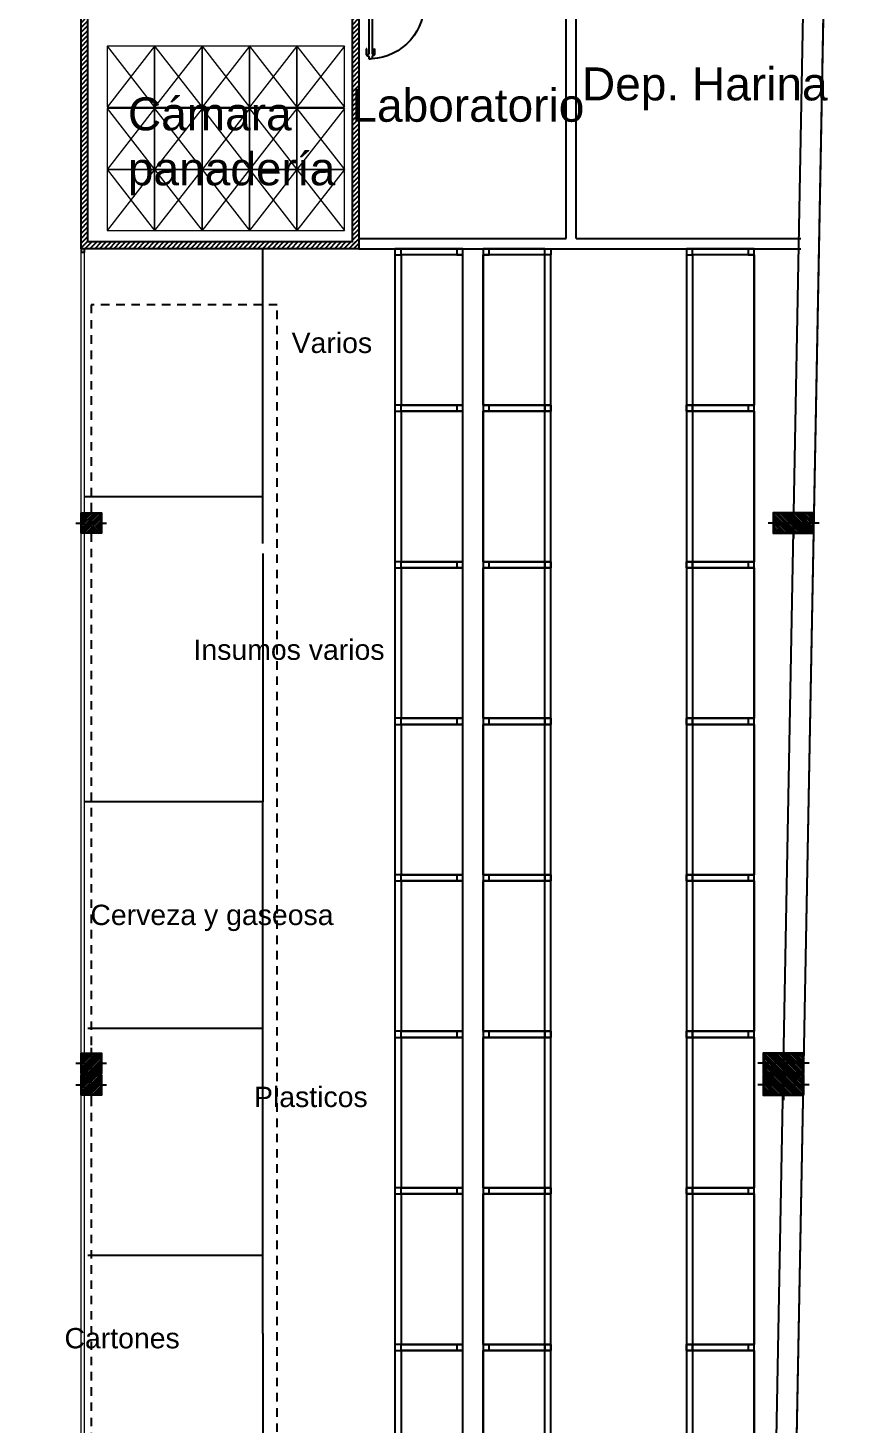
# Model space of a CAD drawing. Extents: x 306 to 2240, y 18 to 779.
# Drawn here: x 702.15 to 714.18, y 374.21 to 394.81 of the extents above; entities that cross this region are included whole.
import ezdxf

# ---------------------------------------------------------------- set-up
doc = ezdxf.new("R2010")
doc.units = 0
doc.header["$MEASUREMENT"] = 0
doc.linetypes.add('HIDDEN', pattern=[9.525, 6.35, -3.175])
doc.linetypes.add('HIDDEN2', pattern=[0.1875, 0.125, -0.0625])
for name, color, linetype in [('0604', 7, 'Continuous'), ('Aberturas', 2, 'Continuous'), ('Cerramiento Camaras', 1, 'Continuous'), ('EQUIPAMIENTOS', 1, 'Continuous'), ('est estructura', 5, 'Continuous'), ('Estructura Color', 90, 'Continuous'), ('Estructura Textura', 1, 'Continuous'), ('MAMPOSTERIA', 6, 'Continuous'), ('Nombre de locales', 3, 'Continuous'), ('PANEL CAMARA', 160, 'Continuous'), ('PILARES SUBSUELO', 6, 'Continuous'), ('RACKS', 2, 'Continuous'), ('Referencia', 1, 'HIDDEN2'), ('Sanitario', 1, 'Continuous'), ('TERRENO SEGUN TOPOGRAFO', 7, 'Continuous')]:
    doc.layers.add(name, color=color, linetype=linetype)
doc.styles.add('arial', font='arial.ttf')
pattern_1 = [(45, (0, 0), (-0.0176777, 0.0176777), [])]

# ---------------------------------------------------------------- blocks, each defined once
blk = doc.blocks.new('1')
at = {"layer": 'RACKS', "color": 1}
for p, q in [((452.07, 521.64), (451.16, 521.64)), ((452.07, 521.55), (451.16, 521.55)), ((451.16, 521.55), (451.16, 519.33)), ((451.16, 519.33), (451.16, 521.55)), ((452.07, 519.33), (452.07, 521.55)), ((452.16, 519.33), (452.16, 521.55)), ((451.16, 519.33), (452.07, 519.33)), ((451.16, 519.24), (452.07, 519.24))]:
    blk.add_line(p, q, dxfattribs=at)
at = {"layer": 'RACKS'}
for points in [[(451.25, 521.55), (451.25, 521.64), (451.16, 521.64), (451.16, 521.55)], [(452.07, 521.55), (452.07, 521.64), (452.16, 521.64), (452.16, 521.55)], [(451.25, 519.24), (451.25, 519.33), (451.16, 519.33), (451.16, 519.24)], [(452.16, 519.24), (452.16, 519.33), (452.07, 519.33), (452.07, 519.24)]]:
    blk.add_lwpolyline(points, close=True, dxfattribs=at)
blk = doc.blocks.new('estanteria')
at = {"layer": 'RACKS', "color": 1}
for p, q in [((1.708, 1.262), (-0.512, 1.262)), ((-0.602, 1.172), (-0.602, 0.262)), ((-0.512, 1.172), (-0.512, 0.262)), ((1.708, 1.172), (-0.512, 1.172)), ((1.708, 0.262), (1.708, 1.172)), ((1.798, 0.262), (1.798, 1.171)), ((-0.512, 0.262), (1.708, 0.262)), ((-0.602, -0.038), (-0.602, -0.948)), ((1.708, -0.038), (-0.512, -0.038)), ((-0.512, -0.038), (1.708, -0.038)), ((-0.512, -0.038), (-0.512, -0.948)), ((1.708, -0.948), (1.708, -0.038)), ((1.798, -0.948), (1.798, -0.038)), ((-0.512, -0.948), (1.708, -0.948)), ((-0.512, -1.038), (1.708, -1.038))]:
    blk.add_line(p, q, dxfattribs=at)
at = {"layer": 'RACKS'}
for points in [[(-0.602, 1.172), (-0.512, 1.172), (-0.512, 1.262), (-0.602, 1.262)], [(1.708, 1.172), (1.798, 1.172), (1.798, 1.262), (1.708, 1.262)], [(-0.602, 0.262), (-0.512, 0.262), (-0.512, 0.352), (-0.602, 0.352)], [(1.708, 0.262), (1.798, 0.262), (1.798, 0.352), (1.708, 0.352)], [(-0.602, -0.128), (-0.512, -0.128), (-0.512, -0.038), (-0.602, -0.038)], [(1.708, -0.128), (1.798, -0.128), (1.798, -0.038), (1.708, -0.038)], [(-0.602, -1.038), (-0.512, -1.038), (-0.512, -0.948), (-0.602, -0.948)], [(1.708, -0.948), (1.798, -0.948), (1.798, -1.038), (1.708, -1.038)]]:
    blk.add_lwpolyline(points, close=True, dxfattribs=at)
blk = doc.blocks.new('rectang')
at = {"color": 1, "linetype": 'HIDDEN', "lineweight": 0}
for p, q in [((957.335, -744.381), (956.435, -743.681)), ((957.335, -743.681), (956.435, -744.381))]:
    blk.add_line(p, q, dxfattribs=at)
blk.add_lwpolyline([(957.335, -743.681), (956.435, -743.681), (956.435, -744.381), (957.335, -744.381), (957.335, -743.681)], dxfattribs=at)
blk = doc.blocks.new('puert-080')
for p, q in [((0.005, 0.911), (0.017, 0.924)), ((0.005, 0.822), (0.005, 0.911)), ((0.021, 0.909), (0.014, 0.907)), ((0.014, 0.907), (0.014, 0.822)), ((0.017, 0.924), (0.036, 0.927)), ((0.036, 0.906), (0.021, 0.909)), ((0.036, 0.936), (0.04, 0.936)), ((0.036, 0.927), (0.036, 0.936)), ((0.036, 0.896), (0.036, 0.906)), ((0.04, 0.896), (0.036, 0.896)), ((0.04, 0.936), (0.04, 0.97)), ((0.04, 0.97), (0.065, 0.97)), ((0.04, 0.15), (0.04, 0.896)), ((0.09, 0.97), (0.065, 0.97)), ((0.09, 0.936), (0.09, 0.97)), ((0.093, 0.936), (0.09, 0.936)), ((0.09, 0.15), (0.09, 0.896)), ((0.09, 0.896), (0.094, 0.896)), ((0.093, 0.927), (0.093, 0.936)), ((0.112, 0.924), (0.093, 0.927)), ((0.094, 0.906), (0.108, 0.909)), ((0.094, 0.896), (0.094, 0.906)), ((0.108, 0.909), (0.116, 0.907)), ((0.124, 0.911), (0.112, 0.924)), ((0.116, 0.907), (0.116, 0.822)), ((0.124, 0.822), (0.124, 0.911)), ((0.014, 0.822), (0.005, 0.822)), ((0.116, 0.822), (0.124, 0.822)), ((0.04, 0.15), (0.09, 0.15))]:
    blk.add_line(p, q)
at = {"color": 0}
for points in [[(0, 0), (0, 0.15), (0.04, 0.15), (0.04, 0.1), (0.05, 0.1), (0.05, 0)], [(0.85, 0), (0.9, 0), (0.9, 0.15), (0.86, 0.15), (0.86, 0.1), (0.85, 0.1)]]:
    blk.add_lwpolyline(points, close=True, dxfattribs=at)
at = {"color": 1}
blk.add_arc((0.04, 0.15), 0.821, 356.5286, 86.5286, dxfattribs=at)
blk = doc.blocks.new('Pilar 30x30')
at = {"layer": 'Estructura Color'}
h = blk.add_hatch(color=256, dxfattribs=at)
h.dxf.hatch_style = 1
h.paths.add_polyline_path([(-0.29, -0.29), (-0.29, -0.01), (-0.01, -0.01), (-0.01, -0.29)])
at = {"layer": 'Estructura Textura'}
h = blk.add_hatch(dxfattribs=at)
h.set_pattern_fill('_USER', color=256, scale=0.025, angle=45, pattern_type=0)
h.set_pattern_definition(pattern_1)
h.paths.add_polyline_path([(-0.3, -0.3), (-0.3, 0), (0, 0), (0, -0.3)])
at = {"layer": 'Estructura Color'}
blk.add_lwpolyline([(-0.29, -0.29), (-0.29, -0.01), (-0.01, -0.01), (-0.01, -0.29)], close=True, dxfattribs=at)
at = {"layer": 'PILARES SUBSUELO', "color": 1}
for p, q in [((-0.15, 0.077), (-0.15, 0)), ((-0.377, -0.15), (-0.3, -0.15)), ((0, -0.15), (0.077, -0.15)), ((-0.15, -0.3), (-0.15, -0.377))]:
    blk.add_line(p, q, dxfattribs=at)
at = {"layer": 'PILARES SUBSUELO'}
blk.add_lwpolyline([(-0.3, -0.3), (-0.3, 0), (0, 0), (0, -0.3)], close=True, dxfattribs=at)
blk = doc.blocks.new('Pilar 30x60')
at = {"layer": 'Estructura Color'}
h = blk.add_hatch(color=256, dxfattribs=at)
h.dxf.hatch_style = 1
h.paths.add_polyline_path([(-0.59, -0.14), (-0.59, 0.14), (-0.01, 0.14), (-0.01, -0.14)])
at = {"layer": 'Estructura Textura'}
h = blk.add_hatch(dxfattribs=at)
h.set_pattern_fill('_USER', color=256, scale=0.025, angle=45, pattern_type=0)
h.set_pattern_definition(pattern_1)
h.paths.add_polyline_path([(-0.6, -0.15), (-0.6, 0.15), (0, 0.15), (0, -0.15)])
at = {"layer": 'Estructura Color'}
blk.add_lwpolyline([(-0.59, -0.14), (-0.59, 0.14), (-0.01, 0.14), (-0.01, -0.14)], close=True, dxfattribs=at)
at = {"layer": 'PILARES SUBSUELO', "color": 1}
for p, q in [((-0.3, 0.227), (-0.3, -0.227)), ((-0.677, 0), (0.077, 0))]:
    blk.add_line(p, q, dxfattribs=at)
at = {"layer": 'PILARES SUBSUELO'}
blk.add_lwpolyline([(-0.6, -0.15), (-0.6, 0.15), (0, 0.15), (0, -0.15)], close=True, dxfattribs=at)

msp = doc.modelspace()

# ---------------------------------------------------------------- hatches: boundary and pattern name
at = {"layer": 'PANEL CAMARA'}
h = msp.add_hatch(dxfattribs=at)
h.set_pattern_fill('ANSI31', color=256, scale=0.4)
h.set_pattern_definition([(45, (23.971454, 42.11551), (-0.035355339, 0.035355339), [])])
h.paths.add_polyline_path([(702.934, 395.307), (703.034, 395.307), (703.034, 391.555), (702.934, 391.555)])
h = msp.add_hatch(dxfattribs=at)
h.set_pattern_fill('ANSI31', color=256, scale=0.4)
h.set_pattern_definition([(45, (24.04311, 42.68062), (-0.035355339, 0.035355339), [])])
h.paths.add_polyline_path([(706.932, 395.327), (707.032, 395.327), (707.032, 391.584), (706.932, 391.584)])
h = msp.add_hatch(dxfattribs=at)
h.set_pattern_fill('ANSI31', color=256, scale=0.4)
h.set_pattern_definition([(45, (24.04311, 42.11551), (-0.035355339, 0.035355339), [])])
h.paths.add_polyline_path([(703.005, 391.655), (707.032, 391.655), (707.032, 391.555), (703.005, 391.555)])

# ---------------------------------------------------------------- linework, layer by layer
at = {"layer": 'Aberturas', "elevation": 0}
msp.add_lwpolyline([(702.984, 391.555), (702.934, 391.555), (702.934, 391.505), (702.984, 391.505)], close=True, dxfattribs=at)
at = {"layer": 'Cerramiento Camaras', "elevation": 0}
for points in [[(706.75, 395.327), (707.032, 395.327), (707.032, 391.555), (702.934, 391.555), (702.934, 395.327), (705.706, 395.327)], [(706.723, 395.227), (706.932, 395.227), (706.932, 391.655), (703.034, 391.655), (703.034, 395.227), (705.75, 395.227)]]:
    msp.add_lwpolyline(points, dxfattribs=at)
at = {"layer": 'EQUIPAMIENTOS'}
for p, q in [((705.616, 387.205, 0), (705.616, 391.555, 0)), ((705.616, 387.894, 0), (702.984, 387.894, 0)), ((705.616, 387.055, 0), (705.616, 383.394, 0)), ((705.616, 383.394, 0), (702.987, 383.394, 0)), ((705.616, 378.894, 0), (705.616, 383.394, 0)), ((705.616, 380.044, 0), (703.034, 380.044, 0)), ((705.616, 375.544, 0), (705.616, 378.894, 0)), ((705.616, 376.694, 0), (703.034, 376.694, 0)), ((705.616, 375.544, 0), (705.616, 373.344, 0))]:
    msp.add_line(p, q, dxfattribs=at)
at = {"layer": 'est estructura'}
msp.add_line((713.045, 350.146, 0), (714.177, 410.372), dxfattribs=at)
at = {"layer": 'Estructura Textura', "linetype": 'HIDDEN2', "elevation": 0}
msp.add_lwpolyline([(705.828, 390.727), (703.084, 390.727), (703.084, 371.392), (705.828, 371.392)], close=True, dxfattribs=at)
at = {"layer": 'MAMPOSTERIA'}
for p, q in [((712.674, 330.408), (714.177, 410.372)), ((712.374, 330.413), (713.873, 410.172)), ((710.239, 391.705, 0), (710.239, 395.777, 0)), ((710.089, 391.705, 0), (710.089, 395.177, 0)), ((707.032, 391.705, 0), (710.089, 391.705, 0)), ((710.239, 391.705, 0), (713.555, 391.705, 0)), ((707.032, 391.555, 0), (713.552, 391.555, 0))]:
    msp.add_line(p, q, dxfattribs=at)
at = {"layer": 'PILARES SUBSUELO'}
for points in [[(713.747, 387.355), (713.747, 387.655), (713.147, 387.655), (713.147, 387.355)], [(713.747, 387.355), (713.747, 387.655), (713.147, 387.655), (713.147, 387.355)], [(713.597, 379.384), (713.597, 379.684), (712.997, 379.684), (712.997, 379.384)], [(713.597, 379.384), (713.597, 379.684), (712.997, 379.684), (712.997, 379.384)]]:
    msp.add_lwpolyline(points, close=True, dxfattribs=at)
at = {"layer": 'Sanitario', "lineweight": 0, "elevation": 0}
for points in [[(702.934, 363.421), (702.934, 391.505)], [(702.984, 363.421), (702.984, 391.505)]]:
    msp.add_lwpolyline(points, dxfattribs=at)
at = {"layer": 'TERRENO SEGUN TOPOGRAFO'}
msp.add_lwpolyline([(629.554, 329.662), (712.674, 330.381), (714.177, 410.372), (631.238, 410.372)], close=True, dxfattribs=at)

# ---------------------------------------------------------------- block references
for p in [(703.234, 387.655, 0), (703.234, 379.684, 0), (703.234, 379.364, 0)]:
    msp.add_blockref('Pilar 30x30', p)
at = {"extrusion": (0, 0, -1), "zscale": -1}
for p in [(-713.147, 387.505), (-713.147, 387.505), (-712.997, 379.534), (-712.997, 379.534), (-712.997, 379.214, 0)]:
    msp.add_blockref('Pilar 30x60', p, dxfattribs=at)
at = {"layer": '0604', "color": 7, "lineweight": 0, "rotation": 90}
for p in [(708.828, 389.757, 0), (708.828, 387.447, 0), (708.828, 385.137, 0), (708.828, 382.827, 0), (708.828, 380.517, 0), (708.828, 378.207, 0), (708.828, 375.897, 0), (708.828, 373.587, 0)]:
    msp.add_blockref('estanteria', p, dxfattribs=at)
at = {"layer": '0604', "lineweight": 0, "rotation": 179.9999999999156}
for p in [(1164.026, 910.795, 0), (1164.026, 908.485, 0), (1164.026, 906.175, 0), (1164.026, 903.865, 0), (1164.026, 901.555, 0), (1164.026, 899.245, 0), (1164.026, 896.935, 0), (1164.026, 894.625, 0)]:
    msp.add_blockref('1', p, dxfattribs=at)
at = {"layer": 'Aberturas', "xscale": -1, "rotation": 180}
msp.add_blockref('puert-080', (707.138, 395.327, 0), dxfattribs=at)
at = {"layer": 'Referencia', "lineweight": 0, "rotation": 90}
for p in [(-40.361, -562.789, 0), (-39.661, -562.789, 0), (-38.961, -562.789, 0), (-38.261, -562.789, 0), (-37.561, -562.789, 0), (-40.361, -563.711, 0), (-39.661, -563.711, 0), (-38.961, -563.711, 0), (-38.261, -563.711, 0), (-37.561, -563.711, 0), (-40.361, -564.611, 0), (-39.661, -564.611, 0), (-38.961, -564.611, 0), (-38.261, -564.611, 0), (-37.561, -564.611, 0)]:
    msp.add_blockref('rectang', p, dxfattribs=at)

# ---------------------------------------------------------------- texts
at = {"layer": 'Nombre de locales', "color": 253, "lineweight": 0, "style": 'arial'}
for s, insert, char_height, width, attachment_point in [('{\\C4;Dep. Harina}', (710.324, 393.597, 0), 0.48633, 7.04025, 7), ('{\\C4;Cámara \\Ppanadería}', (703.626, 393.788), 0.48633, 7.04025, 1), ('{\\C4;Laboratorio}', (706.923, 393.915, 0), 0.48633, 7.04025, 1), ('Varios', (707.229, 390.316, 0), 0.3, 5.89217, 3), ('Insumos varios', (707.412, 385.787, 0), 0.3, 5.89217, 3), ('Plasticos', (707.163, 379.187, 0), 0.3, 5.89217, 3)]:
    msp.add_mtext(s, dxfattribs=dict(at, insert=insert, char_height=char_height, width=width, attachment_point=attachment_point))
at = {"layer": 'Nombre de locales', "color": 253, "lineweight": 0, "char_height": 0.3, "attachment_point": 3, "style": 'arial'}
for s, insert in [('Cerveza y gaseosa', (706.659, 381.873, 0)), ('Cartones', (704.39, 375.626, 0))]:
    msp.add_mtext(s, dxfattribs=dict(at, insert=insert))

doc.saveas('drawing.dxf')
